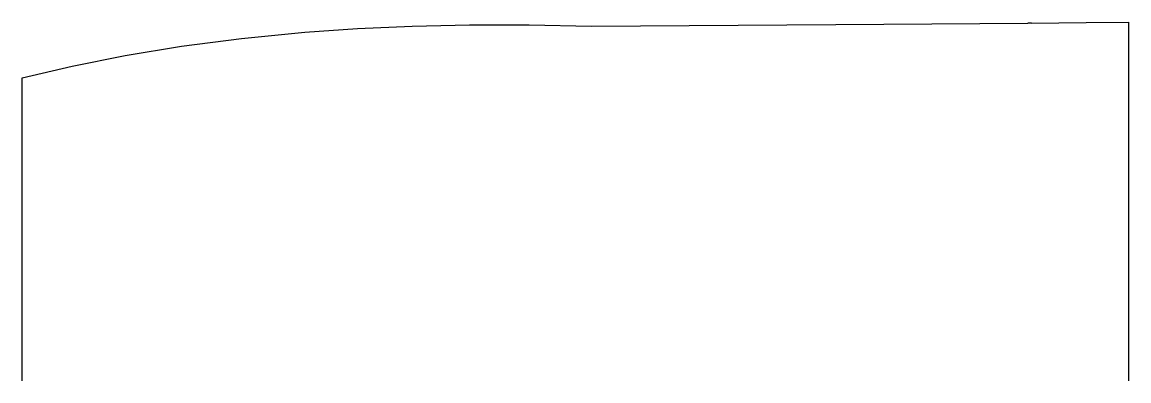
# Model space of a CAD drawing. Header units: millimetres. Extents: x 0 to 976, y 0 to 316.
import ezdxf

# ---------------------------------------------------------------- set-up
doc = ezdxf.new("R2010")
doc.units = ezdxf.units.MM

msp = doc.modelspace()

# ---------------------------------------------------------------- linework, layer by layer
at = {"color": 7, "linetype": 'Continuous'}
for p, q in [((890.51, 315.7), (887.38, 315.68)), ((976.41, 0), (976.41, 316.47)), ((0, 0), (0, 267.24))]:
    msp.add_line(p, q, dxfattribs=at)
at = {"color": 7, "linetype": 'Continuous', "flags": 128}
for points in [[(0, 267.24), (44.04, 277.7), (90.88, 287.08), (140.66, 295.27), (193.48, 302.14), (249.47, 307.58), (295.76, 310.79), (344.14, 312.99), (394.67, 314.13), (447.39, 314.15), (502.38, 313)], [(502.38, 313), (717.98, 314.43), (887.38, 315.68)], [(890.51, 315.7), (938.61, 316.11), (976.41, 316.47)]]:
    msp.add_lwpolyline(points, dxfattribs=at)

doc.saveas('drawing.dxf')
